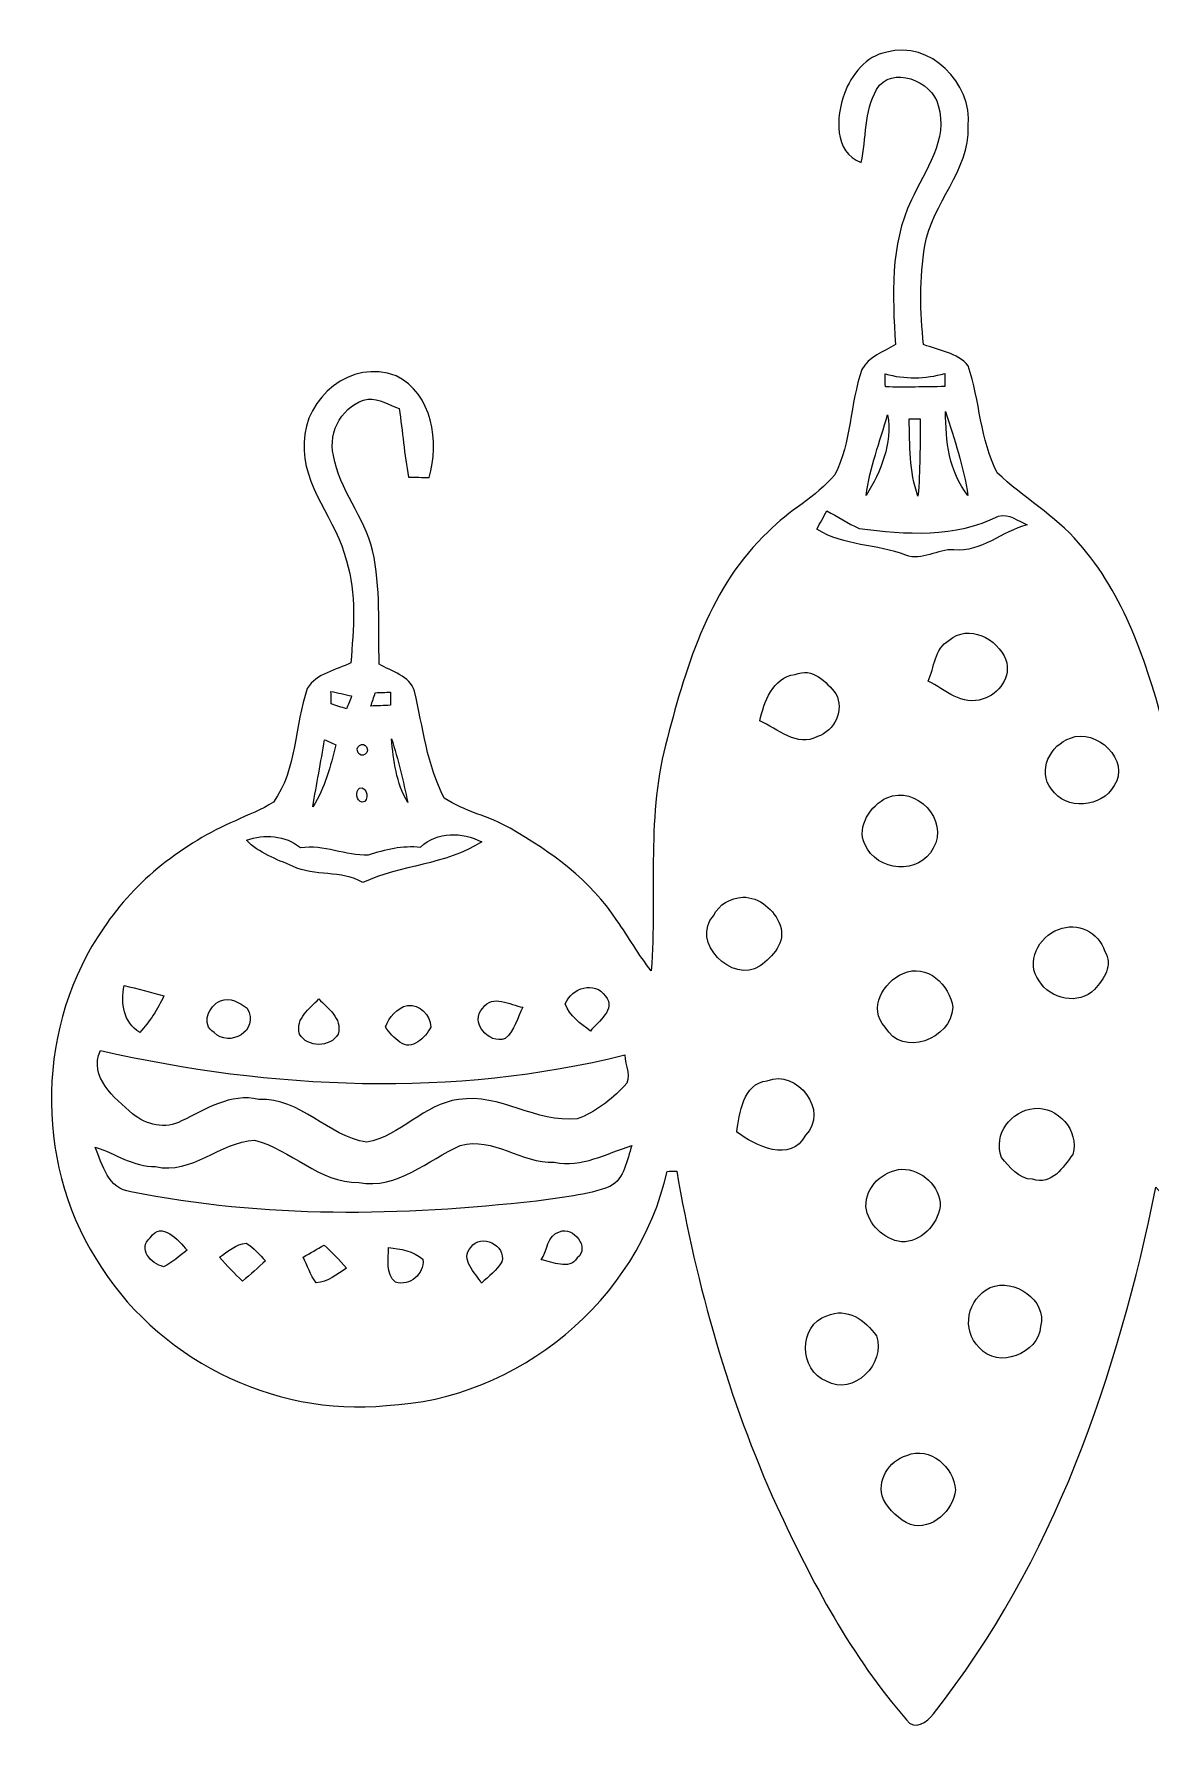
# Model space of a CAD drawing. Header units: centimetres. Extents: x -16.2 to 16.1, y -7.5 to 7.6.
# Drawn here: x -16.17 to -6.29, y -7.47 to 7.57 of the extents above; entities that cross this region are included whole.
import ezdxf

# ---------------------------------------------------------------- set-up
doc = ezdxf.new("R2010")
doc.units = ezdxf.units.CM
doc.header["$MEASUREMENT"] = 0
doc.layers.add('Layer 1', color=7, linetype='Continuous')

msp = doc.modelspace()

# ---------------------------------------------------------------- linework, layer by layer
at = {"layer": 'Layer 1', "color": 250, "lineweight": 9}
for points, knots in [([(-8.63066, 7.40494), (-8.2486, 7.51289), (-7.87183, 7.1273), (-7.91028, 6.75054), (-7.91028, 6.75054), (-7.89617, 6.35472), (-8.23166, 6.06968), (-8.2927, 5.69326), (-8.2927, 5.69326), (-8.3442, 5.40504), (-8.33714, 5.108), (-8.3054, 4.81732), (-8.3054, 4.81732), (-8.17134, 4.76687), (-8.00589, 4.74711), (-7.91064, 4.63034), (-7.91064, 4.63034), (-7.80551, 4.32131), (-7.80657, 3.97876), (-7.65417, 3.68455), (-7.65417, 3.68455), (-7.42698, 3.46371), (-7.14123, 3.30813), (-6.9345, 3.06436), (-6.9345, 3.06436), (-6.5274, 2.60399), (-6.3316, 2.00568), (-6.17462, 1.42359), (-6.17462, 1.42359), (-6.03845, 0.93747), (-6.02822, 0.43017), (-5.99929, -0.07042), (-5.99929, -0.07042), (-5.67438, 0.24461), (-5.3724, 0.58892), (-4.98188, 0.82669), (-4.98188, 0.82669), (-4.33912, 1.25849), (-3.54078, 1.37809), (-2.90966, 1.82682), (-2.90966, 1.82682), (-2.71175, 2.14044), (-2.72622, 2.53308), (-2.61474, 2.87669), (-2.61474, 2.87669), (-2.52266, 3.00051), (-2.35756, 3.02838), (-2.22351, 3.08729), (-2.22351, 3.08729), (-2.22668, 3.35435), (-2.20869, 3.62246), (-2.23303, 3.88845), (-2.23303, 3.88845), (-2.27537, 4.29027), (-2.5971, 4.59013), (-2.64508, 4.99053), (-2.64508, 4.99053), (-2.66801, 5.35566), (-2.36779, 5.74371), (-1.97692, 5.69467), (-1.97692, 5.69467), (-1.60438, 5.66257), (-1.44775, 5.24277), (-1.49079, 4.92068), (-1.49079, 4.92068), (-1.5176, 4.82684), (-1.60262, 4.76793), (-1.66823, 4.70231), (-1.66823, 4.70231), (-1.79453, 4.95243), (-1.7215, 5.25405), (-1.89119, 5.49147), (-1.89119, 5.49147), (-2.07852, 5.45867), (-2.34486, 5.40046), (-2.36709, 5.16269), (-2.36709, 5.16269), (-2.47504, 4.89352), (-2.24467, 4.66104), (-2.15048, 4.4275), (-2.15048, 4.4275), (-1.92435, 4.03309), (-2.01113, 3.55755), (-1.98115, 3.12575), (-1.98115, 3.12575), (-1.92047, 3.00051), (-1.73597, 2.99204), (-1.66859, 2.86787), (-1.66859, 2.86787), (-1.5624, 2.52285), (-1.58639, 2.10446), (-1.33909, 1.81694), (-1.33909, 1.81694), (-0.77959, 1.43382), (-0.09343, 1.30224), (0.49394, 0.96851), (0.49394, 0.96851), (0.96419, 0.73074), (1.33038, 0.34868), (1.7015, -0.01539), (1.7015, -0.01539), (1.7149, 0.84186), (1.88, 1.70687), (2.25959, 2.47946), (2.25959, 2.47946), (2.4635, 2.89679), (2.77819, 3.25663), (3.16906, 3.50816), (3.16906, 3.50816), (3.53842, 3.75263), (3.44599, 4.27298), (3.59945, 4.63422), (3.59945, 4.63422), (3.67283, 4.70972), (3.77055, 4.75382), (3.86192, 4.80321), (3.86192, 4.80321), (3.87778, 5.13482), (3.85875, 5.47031), (3.91978, 5.79769), (3.91978, 5.79769), (3.9734, 6.10319), (4.18436, 6.34802), (4.27326, 6.64082), (4.27326, 6.64082), (4.31664, 6.78194), (4.26867, 6.93998), (4.18542, 7.0571), (4.18542, 7.0571), (4.08522, 7.19892), (3.82629, 7.23843), (3.72786, 7.07686), (3.72786, 7.07686), (3.6185, 6.91282), (3.64849, 6.70432), (3.6305, 6.51629), (3.6305, 6.51629), (3.58499, 6.49301), (3.53983, 6.46973), (3.49468, 6.44609), (3.49468, 6.44609), (3.31758, 6.71597), (3.35286, 7.1273), (3.62979, 7.31639), (3.62979, 7.31639), (3.92507, 7.56581), (4.42531, 7.34462), (4.49586, 6.98125), (4.49586, 6.98125), (4.64085, 6.5558), (4.29972, 6.19774), (4.17448, 5.82026), (4.17448, 5.82026), (4.1071, 5.50735), (4.05277, 5.17362), (4.13885, 4.85824), (4.13885, 4.85824), (4.25033, 4.74923), (4.42848, 4.7397), (4.53184, 4.62011), (4.53184, 4.62011), (4.66096, 4.28639), (4.56853, 3.83871), (4.88355, 3.59635), (4.88355, 3.59635), (5.20706, 3.34623), (5.54361, 3.09329), (5.74646, 2.72781), (5.74646, 2.72781), (6.23364, 1.89138), (6.44566, 0.90536), (6.4118, -0.05878), (6.4118, -0.05878), (6.40827, -0.23235), (6.39628, -0.40768), (6.42203, -0.58018), (6.42203, -0.58018), (6.57584, -0.40626), (6.70037, -0.20906), (6.857, -0.03726), (6.857, -0.03726), (7.13429, 0.28941), (7.51599, 0.50708), (7.90652, 0.67112), (7.90652, 0.67112), (8.00671, 0.71733), (8.12594, 0.75332), (8.17886, 0.86021), (8.17886, 0.86021), (8.3182, 1.13502), (8.30374, 1.45534), (8.39053, 1.74603), (8.39053, 1.74603), (8.44239, 1.91149), (8.65546, 1.91713), (8.78388, 1.99827), (8.78388, 1.99827), (8.80822, 2.32212), (8.84279, 2.6562), (8.73871, 2.97017), (8.73871, 2.97017), (8.65017, 3.27709), (8.39899, 3.5258), (8.39794, 3.85847), (8.39794, 3.85847), (8.33408, 4.20983), (8.62124, 4.59683), (8.99343, 4.56261), (8.99343, 4.56261), (9.46791, 4.59612), (9.73391, 3.84965), (9.36666, 3.56672), (9.36666, 3.56672), (9.27635, 3.78685), (9.32221, 4.05532), (9.17227, 4.24829), (9.17227, 4.24829), (9.02976, 4.42961), (8.73166, 4.30438), (8.67451, 4.10682), (8.67451, 4.10682), (8.55245, 3.8306), (8.71861, 3.56002), (8.84808, 3.32542), (8.84808, 3.32542), (9.07632, 2.92219), (9.04317, 2.44101), (9.03751, 1.99509), (9.03751, 1.99509), (9.13947, 1.93759), (9.26048, 1.89879), (9.33738, 1.80601), (9.33738, 1.80601), (9.44498, 1.49062), (9.44145, 1.13149), (9.60726, 0.83481), (9.60726, 0.83481), (9.76671, 0.68064), (10.00518, 0.65066), (10.19146, 0.53742), (10.19146, 0.53742), (10.66206, 0.3254), (11.01096, -0.06513), (11.30835, -0.474), (11.30835, -0.474), (11.35351, 0.03612), (11.29565, 0.55506), (11.4029, 1.05953), (11.4029, 1.05953), (11.51896, 1.63808), (11.68512, 2.21876), (11.99556, 2.72534), (11.99556, 2.72534), (12.22311, 3.10352), (12.57835, 3.37057), (12.9209, 3.63551), (12.9209, 3.63551), (13.12093, 3.89304), (13.08388, 4.2504), (13.17984, 4.54779), (13.17984, 4.54779), (13.24828, 4.66245), (13.38516, 4.70584), (13.49311, 4.77392), (13.49311, 4.77392), (13.48781, 5.11824), (13.42714, 5.47419), (13.52944, 5.81039), (13.52944, 5.81039), (13.61905, 6.12471), (13.84765, 6.38471), (13.89139, 6.71455), (13.89139, 6.71455), (13.88257, 6.88812), (13.78344, 7.08215), (13.6007, 7.12131), (13.6007, 7.12131), (13.44866, 7.17952), (13.31707, 7.05181), (13.26909, 6.92305), (13.26909, 6.92305), (13.22464, 6.76853), (13.22711, 6.60484), (13.20559, 6.44609), (13.20559, 6.44609), (13.14597, 6.43939), (13.086, 6.43269), (13.02673, 6.42563), (13.02673, 6.42563), (12.98687, 6.70221), (12.94559, 7.04828), (13.19395, 7.24231), (13.19395, 7.24231), (13.48781, 7.52347), (14.02298, 7.30334), (14.09953, 6.91952), (14.09953, 6.91952), (14.20607, 6.58967), (14.01451, 6.28522), (13.87164, 6.003), (13.87164, 6.003), (13.66808, 5.628), (13.70477, 5.18632), (13.71994, 4.77569), (13.71994, 4.77569), (13.85964, 4.71783), (14.00181, 4.66104), (14.14151, 4.60106), (14.14151, 4.60106), (14.18561, 4.29168), (14.22441, 3.97206), (14.36411, 3.68878), (14.36411, 3.68878), (14.49993, 3.52827), (14.70349, 3.4436), (14.85624, 3.29967), (14.85624, 3.29967), (15.32931, 2.93066), (15.57449, 2.35704), (15.75582, 1.80212), (15.75582, 1.80212), (16.07756, 0.82387), (16.05216, -0.22423), (15.96008, -1.23776), (15.96008, -1.23776), (15.85001, -2.56103), (15.56179, -3.87407), (15.06473, -5.10703), (15.06473, -5.10703), (14.76769, -5.84574), (14.38951, -6.55765), (13.89986, -7.18701), (13.89986, -7.18701), (13.81696, -7.25615), (13.70618, -7.47452), (13.58906, -7.35281), (13.58906, -7.35281), (12.82036, -6.47933), (12.35469, -5.38784), (11.98569, -4.29634), (11.98569, -4.29634), (11.80189, -3.78164), (11.73345, -3.23484), (11.56447, -2.71696), (11.56447, -2.71696), (11.38773, -3.03481), (11.25261, -3.38159), (10.99332, -3.64618), (10.99332, -3.64618), (10.35409, -4.39548), (9.29505, -4.72497), (8.33725, -4.52636), (8.33725, -4.52636), (7.65816, -4.38031), (7.02704, -3.98449), (6.62981, -3.41123), (6.62981, -3.41123), (6.45025, -3.15793), (6.33807, -2.86795), (6.21318, -2.58643), (6.21318, -2.58643), (6.03609, -3.19991), (5.93555, -3.83456), (5.71718, -4.43675), (5.71718, -4.43675), (5.33371, -5.50708), (4.86239, -6.57705), (4.08452, -7.42337), (4.08452, -7.42337), (3.75503, -7.14714), (3.53842, -6.76826), (3.31582, -6.40737), (3.31582, -6.40737), (2.6339, -5.26507), (2.24584, -3.97885), (1.96573, -2.68627), (1.96573, -2.68627), (1.77276, -2.90816), (1.60237, -3.15088), (1.38012, -3.34526), (1.38012, -3.34526), (0.83966, -3.7954), (0.20819, -4.11219), (-0.39823, -4.46109), (-0.39823, -4.46109), (-0.98385, -4.798), (-1.52042, -5.2118), (-2.04641, -5.63408), (-2.04641, -5.63408), (-2.13037, -5.70675), (-2.22915, -5.61397), (-2.29794, -5.56423), (-2.29794, -5.56423), (-2.78866, -5.13807), (-3.32135, -4.75989), (-3.88721, -4.43922), (-3.88721, -4.43922), (-4.59241, -4.03846), (-5.35335, -3.6811), (-5.89769, -3.06198), (-5.89769, -3.06198), (-6.01904, -2.92333), (-6.1217, -2.76917), (-6.24976, -2.63688), (-6.24976, -2.63688), (-6.58702, -4.29634), (-7.15322, -5.95475), (-8.21826, -7.29531), (-8.21826, -7.29531), (-8.26941, -7.36939), (-8.39077, -7.45053), (-8.45567, -7.34787), (-8.45567, -7.34787), (-8.94497, -6.79154), (-9.29317, -6.12656), (-9.60361, -5.45875), (-9.60361, -5.45875), (-10.03118, -4.51577), (-10.31305, -3.51283), (-10.48874, -2.494), (-10.48874, -2.494), (-10.51026, -2.49471), (-10.5533, -2.49577), (-10.57482, -2.49647), (-10.57482, -2.49647), (-10.82458, -3.63418), (-11.89632, -4.51754), (-13.0559, -4.56763), (-13.0559, -4.56763), (-14.06555, -4.67241), (-15.11154, -4.13971), (-15.628, -3.26765), (-15.628, -3.26765), (-16.17481, -2.39135), (-16.15012, -1.18978), (-15.55745, -0.34206), (-15.55745, -0.34206), (-15.27452, 0.08092), (-14.85718, 0.40301), (-14.39328, 0.60586), (-14.39328, 0.60586), (-14.28216, 0.66301), (-14.15798, 0.69652), (-14.05708, 0.77096), (-14.05708, 0.77096), (-13.84436, 1.06341), (-13.87117, 1.44688), (-13.75758, 1.77602), (-13.75758, 1.77602), (-13.67432, 1.90866), (-13.50322, 1.9383), (-13.37093, 2.00286), (-13.37093, 2.00286), (-13.35012, 2.30342), (-13.31696, 2.61175), (-13.4115, 2.90456), (-13.4115, 2.90456), (-13.49511, 3.26756), (-13.80555, 3.56213), (-13.78615, 3.9516), (-13.78615, 3.9516), (-13.77804, 4.34847), (-13.36917, 4.69596), (-12.97194, 4.54074), (-12.97194, 4.54074), (-12.64915, 4.38587), (-12.586, 3.95689), (-12.67913, 3.64186), (-12.67913, 3.64186), (-12.73946, 3.64327), (-12.80014, 3.64468), (-12.86046, 3.64539), (-12.86046, 3.64539), (-12.89997, 3.84541), (-12.91408, 4.05002), (-12.94372, 4.25111), (-12.94372, 4.25111), (-13.03403, 4.28427), (-13.12258, 4.3393), (-13.22135, 4.33613), (-13.22135, 4.33613), (-13.43761, 4.29238), (-13.57731, 4.05002), (-13.5258, 3.8373), (-13.5258, 3.8373), (-13.47606, 3.53356), (-13.24922, 3.29402), (-13.17973, 2.99557), (-13.17973, 2.99557), (-13.10564, 2.66678), (-13.12998, 2.32671), (-13.12117, 1.99192), (-13.12117, 1.99192), (-13.01075, 1.92419), (-12.85129, 1.8882), (-12.80755, 1.75097), (-12.80755, 1.75097), (-12.73417, 1.43277), (-12.6996, 1.09939), (-12.54508, 0.80623), (-12.54508, 0.80623), (-12.36728, 0.68594), (-12.14715, 0.64642), (-11.96158, 0.53883), (-11.96158, 0.53883), (-11.60175, 0.33034), (-11.24862, 0.07775), (-11.01861, -0.2768), (-11.01861, -0.2768), (-10.91313, -0.42214), (-10.82776, -0.5816), (-10.71416, -0.72165), (-10.71416, -0.72165), (-10.66195, -0.0355), (-10.7639, 0.66759), (-10.57093, 1.33822), (-10.57093, 1.33822), (-10.40053, 1.99474), (-10.19098, 2.68442), (-9.67911, 3.16244), (-9.67911, 3.16244), (-9.50024, 3.34976), (-9.25789, 3.46688), (-9.09103, 3.66585), (-9.09103, 3.66585), (-8.94322, 3.95301), (-8.95557, 4.29556), (-8.8522, 4.59754), (-8.8522, 4.59754), (-8.79047, 4.71113), (-8.65888, 4.75452), (-8.55446, 4.81837), (-8.55446, 4.81837), (-8.57879, 5.24806), (-8.6049, 5.6982), (-8.41264, 6.09755), (-8.41264, 6.09755), (-8.29411, 6.35719), (-8.08209, 6.63095), (-8.17592, 6.93328), (-8.17592, 6.93328), (-8.2232, 7.15271), (-8.59608, 7.29382), (-8.72096, 7.07474), (-8.72096, 7.07474), (-8.83315, 6.8786), (-8.81057, 6.64224), (-8.85749, 6.42775), (-8.85749, 6.42775), (-9.10267, 6.52864), (-9.07973, 6.82815), (-9.00601, 7.03805), (-9.00601, 7.03805), (-8.94428, 7.20527), (-8.81551, 7.37213), (-8.63066, 7.40494), (-8.63066, 7.40494), (-8.63066, 7.40494), (-8.63066, 7.40494), (-8.63066, 7.40494)], [0, 0, 0, 0, 0.0070922, 0.0070922, 0.0070922, 0.0070922, 0.0141844, 0.0141844, 0.0141844, 0.0141844, 0.0212766, 0.0212766, 0.0212766, 0.0212766, 0.02836879, 0.02836879, 0.02836879, 0.02836879, 0.03546099, 0.03546099, 0.03546099, 0.03546099, 0.04255319, 0.04255319, 0.04255319, 0.04255319, 0.04964539, 0.04964539, 0.04964539, 0.04964539, 0.05673759, 0.05673759, 0.05673759, 0.05673759, 0.06382979, 0.06382979, 0.06382979, 0.06382979, 0.07092199, 0.07092199, 0.07092199, 0.07092199, 0.07801418, 0.07801418, 0.07801418, 0.07801418, 0.08510638, 0.08510638, 0.08510638, 0.08510638, 0.09219858, 0.09219858, 0.09219858, 0.09219858, 0.09929078, 0.09929078, 0.09929078, 0.09929078, 0.10638298, 0.10638298, 0.10638298, 0.10638298, 0.11347518, 0.11347518, 0.11347518, 0.11347518, 0.12056738, 0.12056738, 0.12056738, 0.12056738, 0.12765957, 0.12765957, 0.12765957, 0.12765957, 0.13475177, 0.13475177, 0.13475177, 0.13475177, 0.14184397, 0.14184397, 0.14184397, 0.14184397, 0.14893617, 0.14893617, 0.14893617, 0.14893617, 0.15602837, 0.15602837, 0.15602837, 0.15602837, 0.16312057, 0.16312057, 0.16312057, 0.16312057, 0.17021277, 0.17021277, 0.17021277, 0.17021277, 0.17730496, 0.17730496, 0.17730496, 0.17730496, 0.18439716, 0.18439716, 0.18439716, 0.18439716, 0.19148936, 0.19148936, 0.19148936, 0.19148936, 0.19858156, 0.19858156, 0.19858156, 0.19858156, 0.20567376, 0.20567376, 0.20567376, 0.20567376, 0.21276596, 0.21276596, 0.21276596, 0.21276596, 0.21985816, 0.21985816, 0.21985816, 0.21985816, 0.22695035, 0.22695035, 0.22695035, 0.22695035, 0.23404255, 0.23404255, 0.23404255, 0.23404255, 0.24113475, 0.24113475, 0.24113475, 0.24113475, 0.24822695, 0.24822695, 0.24822695, 0.24822695, 0.25531915, 0.25531915, 0.25531915, 0.25531915, 0.26241135, 0.26241135, 0.26241135, 0.26241135, 0.26950355, 0.26950355, 0.26950355, 0.26950355, 0.27659574, 0.27659574, 0.27659574, 0.27659574, 0.28368794, 0.28368794, 0.28368794, 0.28368794, 0.29078014, 0.29078014, 0.29078014, 0.29078014, 0.29787234, 0.29787234, 0.29787234, 0.29787234, 0.30496454, 0.30496454, 0.30496454, 0.30496454, 0.31205674, 0.31205674, 0.31205674, 0.31205674, 0.31914894, 0.31914894, 0.31914894, 0.31914894, 0.32624113, 0.32624113, 0.32624113, 0.32624113, 0.33333333, 0.33333333, 0.33333333, 0.33333333, 0.34042553, 0.34042553, 0.34042553, 0.34042553, 0.34751773, 0.34751773, 0.34751773, 0.34751773, 0.35460993, 0.35460993, 0.35460993, 0.35460993, 0.36170213, 0.36170213, 0.36170213, 0.36170213, 0.36879433, 0.36879433, 0.36879433, 0.36879433, 0.37588652, 0.37588652, 0.37588652, 0.37588652, 0.38297872, 0.38297872, 0.38297872, 0.38297872, 0.39007092, 0.39007092, 0.39007092, 0.39007092, 0.39716312, 0.39716312, 0.39716312, 0.39716312, 0.40425532, 0.40425532, 0.40425532, 0.40425532, 0.41134752, 0.41134752, 0.41134752, 0.41134752, 0.41843972, 0.41843972, 0.41843972, 0.41843972, 0.42553191, 0.42553191, 0.42553191, 0.42553191, 0.43262411, 0.43262411, 0.43262411, 0.43262411, 0.43971631, 0.43971631, 0.43971631, 0.43971631, 0.44680851, 0.44680851, 0.44680851, 0.44680851, 0.45390071, 0.45390071, 0.45390071, 0.45390071, 0.46099291, 0.46099291, 0.46099291, 0.46099291, 0.46808511, 0.46808511, 0.46808511, 0.46808511, 0.4751773, 0.4751773, 0.4751773, 0.4751773, 0.4822695, 0.4822695, 0.4822695, 0.4822695, 0.4893617, 0.4893617, 0.4893617, 0.4893617, 0.4964539, 0.4964539, 0.4964539, 0.4964539, 0.5035461, 0.5035461, 0.5035461, 0.5035461, 0.5106383, 0.5106383, 0.5106383, 0.5106383, 0.5177305, 0.5177305, 0.5177305, 0.5177305, 0.5248227, 0.5248227, 0.5248227, 0.5248227, 0.53191489, 0.53191489, 0.53191489, 0.53191489, 0.53900709, 0.53900709, 0.53900709, 0.53900709, 0.54609929, 0.54609929, 0.54609929, 0.54609929, 0.55319149, 0.55319149, 0.55319149, 0.55319149, 0.56028369, 0.56028369, 0.56028369, 0.56028369, 0.56737589, 0.56737589, 0.56737589, 0.56737589, 0.57446809, 0.57446809, 0.57446809, 0.57446809, 0.58156028, 0.58156028, 0.58156028, 0.58156028, 0.58865248, 0.58865248, 0.58865248, 0.58865248, 0.59574468, 0.59574468, 0.59574468, 0.59574468, 0.60283688, 0.60283688, 0.60283688, 0.60283688, 0.60992908, 0.60992908, 0.60992908, 0.60992908, 0.61702128, 0.61702128, 0.61702128, 0.61702128, 0.62411348, 0.62411348, 0.62411348, 0.62411348, 0.63120567, 0.63120567, 0.63120567, 0.63120567, 0.63829787, 0.63829787, 0.63829787, 0.63829787, 0.64539007, 0.64539007, 0.64539007, 0.64539007, 0.65248227, 0.65248227, 0.65248227, 0.65248227, 0.65957447, 0.65957447, 0.65957447, 0.65957447, 0.66666667, 0.66666667, 0.66666667, 0.66666667, 0.67375887, 0.67375887, 0.67375887, 0.67375887, 0.68085106, 0.68085106, 0.68085106, 0.68085106, 0.68794326, 0.68794326, 0.68794326, 0.68794326, 0.69503546, 0.69503546, 0.69503546, 0.69503546, 0.70212766, 0.70212766, 0.70212766, 0.70212766, 0.70921986, 0.70921986, 0.70921986, 0.70921986, 0.71631206, 0.71631206, 0.71631206, 0.71631206, 0.72340426, 0.72340426, 0.72340426, 0.72340426, 0.73049645, 0.73049645, 0.73049645, 0.73049645, 0.73758865, 0.73758865, 0.73758865, 0.73758865, 0.74468085, 0.74468085, 0.74468085, 0.74468085, 0.75177305, 0.75177305, 0.75177305, 0.75177305, 0.75886525, 0.75886525, 0.75886525, 0.75886525, 0.76595745, 0.76595745, 0.76595745, 0.76595745, 0.77304965, 0.77304965, 0.77304965, 0.77304965, 0.78014184, 0.78014184, 0.78014184, 0.78014184, 0.78723404, 0.78723404, 0.78723404, 0.78723404, 0.79432624, 0.79432624, 0.79432624, 0.79432624, 0.80141844, 0.80141844, 0.80141844, 0.80141844, 0.80851064, 0.80851064, 0.80851064, 0.80851064, 0.81560284, 0.81560284, 0.81560284, 0.81560284, 0.82269504, 0.82269504, 0.82269504, 0.82269504, 0.82978723, 0.82978723, 0.82978723, 0.82978723, 0.83687943, 0.83687943, 0.83687943, 0.83687943, 0.84397163, 0.84397163, 0.84397163, 0.84397163, 0.85106383, 0.85106383, 0.85106383, 0.85106383, 0.85815603, 0.85815603, 0.85815603, 0.85815603, 0.86524823, 0.86524823, 0.86524823, 0.86524823, 0.87234043, 0.87234043, 0.87234043, 0.87234043, 0.87943262, 0.87943262, 0.87943262, 0.87943262, 0.88652482, 0.88652482, 0.88652482, 0.88652482, 0.89361702, 0.89361702, 0.89361702, 0.89361702, 0.90070922, 0.90070922, 0.90070922, 0.90070922, 0.90780142, 0.90780142, 0.90780142, 0.90780142, 0.91489362, 0.91489362, 0.91489362, 0.91489362, 0.92198582, 0.92198582, 0.92198582, 0.92198582, 0.92907801, 0.92907801, 0.92907801, 0.92907801, 0.93617021, 0.93617021, 0.93617021, 0.93617021, 0.94326241, 0.94326241, 0.94326241, 0.94326241, 0.95035461, 0.95035461, 0.95035461, 0.95035461, 0.95744681, 0.95744681, 0.95744681, 0.95744681, 0.96453901, 0.96453901, 0.96453901, 0.96453901, 0.97163121, 0.97163121, 0.97163121, 0.97163121, 0.9787234, 0.9787234, 0.9787234, 0.9787234, 0.9858156, 0.9858156, 0.9858156, 0.9858156, 1, 1, 1, 1]), ([(-8.64617, 4.55979), (-8.64547, 4.53086), (-8.64371, 4.47265), (-8.643, 4.44337), (-8.643, 4.44337), (-8.46803, 4.44055), (-8.29305, 4.44337), (-8.11772, 4.44655), (-8.11772, 4.44655), (-8.11737, 4.47547), (-8.11666, 4.53262), (-8.11595, 4.56155), (-8.11595, 4.56155), (-8.29058, 4.51499), (-8.4719, 4.50899), (-8.64617, 4.55979), (-8.64617, 4.55979), (-8.64617, 4.55979), (-8.64617, 4.55979), (-8.64617, 4.55979)], [0, 0, 0, 0, 0.16666667, 0.16666667, 0.16666667, 0.16666667, 0.33333333, 0.33333333, 0.33333333, 0.33333333, 0.5, 0.5, 0.5, 0.5, 0.66666667, 0.66666667, 0.66666667, 0.66666667, 1, 1, 1, 1]), ([(-8.11066, 4.225), (-8.11031, 3.96783), (-8.08068, 3.69054), (-7.91275, 3.48311), (-7.91275, 3.48311), (-7.94944, 3.73746), (-8.03376, 3.98123), (-8.11066, 4.225), (-8.11066, 4.225), (-8.11066, 4.225), (-8.11066, 4.225), (-8.11066, 4.225)], [0, 0, 0, 0, 0.25, 0.25, 0.25, 0.25, 0.5, 0.5, 0.5, 0.5, 1, 1, 1, 1]), ([(-8.81269, 3.48382), (-8.68252, 3.69725), (-8.57879, 3.94102), (-8.62325, 4.19713), (-8.62325, 4.19713), (-8.69168, 3.96148), (-8.78129, 3.729), (-8.81269, 3.48382), (-8.81269, 3.48382), (-8.81269, 3.48382), (-8.81269, 3.48382), (-8.81269, 3.48382)], [0, 0, 0, 0, 0.25, 0.25, 0.25, 0.25, 0.5, 0.5, 0.5, 0.5, 1, 1, 1, 1]), ([(-8.4338, 4.16009), (-8.42393, 3.93114), (-8.43451, 3.69442), (-8.35478, 3.47606), (-8.35478, 3.47606), (-8.33468, 3.70395), (-8.33644, 3.93325), (-8.33503, 4.1615), (-8.33503, 4.1615), (-8.35971, 4.16115), (-8.40911, 4.16044), (-8.4338, 4.16009), (-8.4338, 4.16009), (-8.4338, 4.16009), (-8.4338, 4.16009), (-8.4338, 4.16009)], [0, 0, 0, 0, 0.2, 0.2, 0.2, 0.2, 0.4, 0.4, 0.4, 0.4, 0.6, 0.6, 0.6, 0.6, 1, 1, 1, 1]), ([(-9.16123, 3.34623), (-9.19087, 3.29261), (-9.22015, 3.23864), (-9.24943, 3.18466), (-9.24943, 3.18466), (-9.00848, 3.03261), (-8.7192, 3.05554), (-8.46203, 2.955), (-8.46203, 2.955), (-8.3188, 2.89821), (-8.18157, 3.0118), (-8.03623, 3.00298), (-8.03623, 3.00298), (-7.79387, 2.97652), (-7.61254, 3.16808), (-7.38782, 3.22382), (-7.38782, 3.22382), (-7.46896, 3.25451), (-7.55151, 3.32754), (-7.64253, 3.30002), (-7.64253, 3.30002), (-8.02458, 3.10917), (-8.46308, 3.13598), (-8.87443, 3.19136), (-8.87443, 3.19136), (-8.97497, 3.2337), (-9.06316, 3.29931), (-9.16123, 3.34623), (-9.16123, 3.34623), (-9.16123, 3.34623), (-9.16123, 3.34623), (-9.16123, 3.34623)], [0, 0, 0, 0, 0.11111111, 0.11111111, 0.11111111, 0.11111111, 0.22222222, 0.22222222, 0.22222222, 0.22222222, 0.33333333, 0.33333333, 0.33333333, 0.33333333, 0.44444444, 0.44444444, 0.44444444, 0.44444444, 0.55555556, 0.55555556, 0.55555556, 0.55555556, 0.66666667, 0.66666667, 0.66666667, 0.66666667, 0.77777778, 0.77777778, 0.77777778, 0.77777778, 1, 1, 1, 1]), ([(-8.08068, 2.20006), (-8.2105, 2.13021), (-8.20838, 1.95664), (-8.26483, 1.84128), (-8.26483, 1.84128), (-8.11348, 1.76367), (-7.96708, 1.61692), (-7.77799, 1.68324), (-7.77799, 1.68324), (-7.63723, 1.72169), (-7.52576, 1.88467), (-7.57726, 2.02861), (-7.57726, 2.02861), (-7.64817, 2.21734), (-7.90852, 2.3521), (-8.08068, 2.20006), (-8.08068, 2.20006), (-8.08068, 2.20006), (-8.08068, 2.20006), (-8.08068, 2.20006)], [0, 0, 0, 0, 0.16666667, 0.16666667, 0.16666667, 0.16666667, 0.33333333, 0.33333333, 0.33333333, 0.33333333, 0.5, 0.5, 0.5, 0.5, 0.66666667, 0.66666667, 0.66666667, 0.66666667, 1, 1, 1, 1]), ([(-9.44239, 1.89914), (-9.64101, 1.87303), (-9.71791, 1.65537), (-9.75355, 1.4878), (-9.75355, 1.4878), (-9.59938, 1.42148), (-9.42088, 1.24967), (-9.24343, 1.35022), (-9.24343, 1.35022), (-9.09315, 1.39749), (-9.0039, 1.58728), (-9.08045, 1.72804), (-9.08045, 1.72804), (-9.16653, 1.83352), (-9.28647, 1.96581), (-9.44239, 1.89914), (-9.44239, 1.89914), (-9.44239, 1.89914), (-9.44239, 1.89914), (-9.44239, 1.89914)], [0, 0, 0, 0, 0.16666667, 0.16666667, 0.16666667, 0.16666667, 0.33333333, 0.33333333, 0.33333333, 0.33333333, 0.5, 0.5, 0.5, 0.5, 0.66666667, 0.66666667, 0.66666667, 0.66666667, 1, 1, 1, 1]), ([(-13.54767, 1.74921), (-13.54732, 1.72134), (-13.54662, 1.66595), (-13.54591, 1.63844), (-13.54591, 1.63844), (-13.50075, 1.62397), (-13.4556, 1.60951), (-13.41009, 1.59504), (-13.41009, 1.59504), (-13.39492, 1.63314), (-13.37975, 1.67124), (-13.36458, 1.70934), (-13.36458, 1.70934), (-13.42561, 1.72346), (-13.48664, 1.73651), (-13.54767, 1.74921), (-13.54767, 1.74921), (-13.54767, 1.74921), (-13.54767, 1.74921), (-13.54767, 1.74921)], [0, 0, 0, 0, 0.16666667, 0.16666667, 0.16666667, 0.16666667, 0.33333333, 0.33333333, 0.33333333, 0.33333333, 0.5, 0.5, 0.5, 0.5, 0.66666667, 0.66666667, 0.66666667, 0.66666667, 1, 1, 1, 1]), ([(-13.15574, 1.73827), (-13.16879, 1.69876), (-13.18184, 1.65925), (-13.1949, 1.61974), (-13.1949, 1.61974), (-13.13739, 1.62186), (-13.07989, 1.62468), (-13.02239, 1.62679), (-13.02239, 1.62679), (-13.02168, 1.65572), (-13.02027, 1.71358), (-13.01957, 1.74251), (-13.01957, 1.74251), (-13.06507, 1.74109), (-13.11058, 1.73968), (-13.15574, 1.73827), (-13.15574, 1.73827), (-13.15574, 1.73827), (-13.15574, 1.73827), (-13.15574, 1.73827)], [0, 0, 0, 0, 0.16666667, 0.16666667, 0.16666667, 0.16666667, 0.33333333, 0.33333333, 0.33333333, 0.33333333, 0.5, 0.5, 0.5, 0.5, 0.66666667, 0.66666667, 0.66666667, 0.66666667, 1, 1, 1, 1]), ([(-7.00576, 1.3354), (-7.18321, 1.27966), (-7.3028, 1.0433), (-7.17368, 0.8849), (-7.17368, 0.8849), (-7.04845, 0.69264), (-6.72636, 0.7198), (-6.61982, 0.9163), (-6.61982, 0.9163), (-6.46707, 1.13255), (-6.78069, 1.43418), (-7.00576, 1.3354), (-7.00576, 1.3354), (-7.00576, 1.3354), (-7.00576, 1.3354), (-7.00576, 1.3354)], [0, 0, 0, 0, 0.2, 0.2, 0.2, 0.2, 0.4, 0.4, 0.4, 0.4, 0.6, 0.6, 0.6, 0.6, 1, 1, 1, 1]), ([(-13.60623, 1.32235), (-13.6341, 1.12409), (-13.6775, 0.92794), (-13.70748, 0.72968), (-13.70748, 0.72968), (-13.6013, 0.89584), (-13.55014, 1.0881), (-13.50463, 1.27754), (-13.50463, 1.27754), (-13.5385, 1.29271), (-13.57237, 1.30753), (-13.60623, 1.32235), (-13.60623, 1.32235), (-13.60623, 1.32235), (-13.60623, 1.32235), (-13.60623, 1.32235)], [0, 0, 0, 0, 0.2, 0.2, 0.2, 0.2, 0.4, 0.4, 0.4, 0.4, 0.6, 0.6, 0.6, 0.6, 1, 1, 1, 1]), ([(-13.29579, 1.27084), (-13.34447, 1.24015), (-13.29332, 1.15689), (-13.24534, 1.19499), (-13.24534, 1.19499), (-13.19595, 1.22604), (-13.24781, 1.30894), (-13.29579, 1.27084), (-13.29579, 1.27084), (-13.29579, 1.27084), (-13.29579, 1.27084), (-13.29579, 1.27084)], [0, 0, 0, 0, 0.25, 0.25, 0.25, 0.25, 0.5, 0.5, 0.5, 0.5, 1, 1, 1, 1]), ([(-13.01216, 1.33117), (-12.99699, 1.13714), (-12.96841, 0.93747), (-12.86893, 0.76637), (-12.86893, 0.76637), (-12.90809, 0.95722), (-12.95218, 1.14631), (-13.01216, 1.33117), (-13.01216, 1.33117), (-13.01216, 1.33117), (-13.01216, 1.33117), (-13.01216, 1.33117)], [0, 0, 0, 0, 0.25, 0.25, 0.25, 0.25, 0.5, 0.5, 0.5, 0.5, 1, 1, 1, 1]), ([(-13.29579, 0.89478), (-13.33565, 0.86338), (-13.32437, 0.78013), (-13.2711, 0.76884), (-13.2711, 0.76884), (-13.19948, 0.77484), (-13.22912, 0.91559), (-13.29579, 0.89478), (-13.29579, 0.89478), (-13.29579, 0.89478), (-13.29579, 0.89478), (-13.29579, 0.89478)], [0, 0, 0, 0, 0.25, 0.25, 0.25, 0.25, 0.5, 0.5, 0.5, 0.5, 1, 1, 1, 1]), ([(-8.62925, 0.80941), (-8.77177, 0.74203), (-8.90124, 0.554), (-8.82504, 0.39807), (-8.82504, 0.39807), (-8.7192, 0.15007), (-8.34138, 0.12608), (-8.21897, 0.36279), (-8.21897, 0.36279), (-8.07927, 0.61326), (-8.3689, 0.91947), (-8.62925, 0.80941), (-8.62925, 0.80941), (-8.62925, 0.80941), (-8.62925, 0.80941), (-8.62925, 0.80941)], [0, 0, 0, 0, 0.2, 0.2, 0.2, 0.2, 0.4, 0.4, 0.4, 0.4, 0.6, 0.6, 0.6, 0.6, 1, 1, 1, 1]), ([(-14.29627, 0.43264), (-14.18444, 0.31728), (-14.03133, 0.26578), (-13.8874, 0.20263), (-13.8874, 0.20263), (-13.69055, 0.10985), (-13.45736, 0.17053), (-13.2658, 0.0587), (-13.2658, 0.0587), (-12.92855, 0.21886), (-12.53379, 0.20933), (-12.21417, 0.41888), (-12.21417, 0.41888), (-12.38809, 0.50814), (-12.60682, 0.51131), (-12.75533, 0.37232), (-12.75533, 0.37232), (-12.91444, 0.38995), (-13.06754, 0.35221), (-13.21642, 0.30247), (-13.21642, 0.30247), (-13.41891, 0.29894), (-13.61082, 0.39877), (-13.8172, 0.36808), (-13.8172, 0.36808), (-13.95337, 0.47639), (-14.1354, 0.4912), (-14.29627, 0.43264), (-14.29627, 0.43264), (-14.29627, 0.43264), (-14.29627, 0.43264), (-14.29627, 0.43264)], [0, 0, 0, 0, 0.11111111, 0.11111111, 0.11111111, 0.11111111, 0.22222222, 0.22222222, 0.22222222, 0.22222222, 0.33333333, 0.33333333, 0.33333333, 0.33333333, 0.44444444, 0.44444444, 0.44444444, 0.44444444, 0.55555556, 0.55555556, 0.55555556, 0.55555556, 0.66666667, 0.66666667, 0.66666667, 0.66666667, 0.77777778, 0.77777778, 0.77777778, 0.77777778, 1, 1, 1, 1]), ([(-9.90418, -0.07148), (-10.01143, -0.07748), (-10.11656, -0.13321), (-10.16242, -0.23481), (-10.16242, -0.23481), (-10.37162, -0.45918), (-9.99802, -0.84547), (-9.75214, -0.67931), (-9.75214, -0.67931), (-9.64242, -0.59641), (-9.51929, -0.47329), (-9.57433, -0.31807), (-9.57433, -0.31807), (-9.62337, -0.18472), (-9.75778, -0.06795), (-9.90418, -0.07148), (-9.90418, -0.07148), (-9.90418, -0.07148), (-9.90418, -0.07148), (-9.90418, -0.07148)], [0, 0, 0, 0, 0.16666667, 0.16666667, 0.16666667, 0.16666667, 0.33333333, 0.33333333, 0.33333333, 0.33333333, 0.5, 0.5, 0.5, 0.5, 0.66666667, 0.66666667, 0.66666667, 0.66666667, 1, 1, 1, 1]), ([(-7.1116, -0.35688), (-7.28481, -0.41685), (-7.40969, -0.6518), (-7.28163, -0.8102), (-7.28163, -0.8102), (-7.18991, -0.97671), (-6.9285, -1.02927), (-6.7941, -0.88675), (-6.7941, -0.88675), (-6.71155, -0.80138), (-6.6237, -0.66838), (-6.70273, -0.5509), (-6.70273, -0.5509), (-6.75317, -0.38016), (-6.94403, -0.28667), (-7.1116, -0.35688), (-7.1116, -0.35688), (-7.1116, -0.35688), (-7.1116, -0.35688), (-7.1116, -0.35688)], [0, 0, 0, 0, 0.16666667, 0.16666667, 0.16666667, 0.16666667, 0.33333333, 0.33333333, 0.33333333, 0.33333333, 0.5, 0.5, 0.5, 0.5, 0.66666667, 0.66666667, 0.66666667, 0.66666667, 1, 1, 1, 1]), ([(-8.48672, -0.74564), (-8.65923, -0.82113), (-8.80281, -1.05573), (-8.64406, -1.22083), (-8.64406, -1.22083), (-8.49554, -1.49211), (-8.05845, -1.32843), (-8.04681, -1.0462), (-8.04681, -1.0462), (-8.07009, -0.849), (-8.27506, -0.65145), (-8.48672, -0.74564), (-8.48672, -0.74564), (-8.48672, -0.74564), (-8.48672, -0.74564), (-8.48672, -0.74564)], [0, 0, 0, 0, 0.2, 0.2, 0.2, 0.2, 0.4, 0.4, 0.4, 0.4, 0.6, 0.6, 0.6, 0.6, 1, 1, 1, 1]), ([(-15.37788, -0.85323), (-15.4054, -1.0134), (-15.38706, -1.1732), (-15.23889, -1.26775), (-15.23889, -1.26775), (-15.15246, -1.17109), (-15.07908, -1.06243), (-15.02617, -0.9439), (-15.02617, -0.9439), (-15.14223, -0.91074), (-15.26006, -0.87899), (-15.37788, -0.85323), (-15.37788, -0.85323), (-15.37788, -0.85323), (-15.37788, -0.85323), (-15.37788, -0.85323)], [0, 0, 0, 0, 0.2, 0.2, 0.2, 0.2, 0.4, 0.4, 0.4, 0.4, 0.6, 0.6, 0.6, 0.6, 1, 1, 1, 1]), ([(-11.4744, -1.01375), (-11.44194, -1.12558), (-11.33646, -1.18731), (-11.2518, -1.25611), (-11.2518, -1.25611), (-11.18865, -1.17038), (-11.0172, -1.06208), (-11.12021, -0.94672), (-11.12021, -0.94672), (-11.21193, -0.80596), (-11.41937, -0.8737), (-11.4744, -1.01375), (-11.4744, -1.01375), (-11.4744, -1.01375), (-11.4744, -1.01375), (-11.4744, -1.01375)], [0, 0, 0, 0, 0.2, 0.2, 0.2, 0.2, 0.4, 0.4, 0.4, 0.4, 0.6, 0.6, 0.6, 0.6, 1, 1, 1, 1]), ([(-14.52452, -0.98694), (-14.63, -1.03209), (-14.7002, -1.19684), (-14.58202, -1.26845), (-14.58202, -1.26845), (-14.45008, -1.40463), (-14.17209, -1.25646), (-14.28957, -1.05255), (-14.28957, -1.05255), (-14.35448, -1.00352), (-14.44197, -0.95378), (-14.52452, -0.98694), (-14.52452, -0.98694), (-14.52452, -0.98694), (-14.52452, -0.98694), (-14.52452, -0.98694)], [0, 0, 0, 0, 0.2, 0.2, 0.2, 0.2, 0.4, 0.4, 0.4, 0.4, 0.6, 0.6, 0.6, 0.6, 1, 1, 1, 1]), ([(-13.82566, -1.28292), (-13.75652, -1.40321), (-13.55473, -1.40357), (-13.48347, -1.28256), (-13.48347, -1.28256), (-13.44784, -1.13651), (-13.57343, -1.05855), (-13.65492, -0.97036), (-13.65492, -0.97036), (-13.73606, -1.0589), (-13.86306, -1.13651), (-13.82566, -1.28292), (-13.82566, -1.28292), (-13.82566, -1.28292), (-13.82566, -1.28292), (-13.82566, -1.28292)], [0, 0, 0, 0, 0.2, 0.2, 0.2, 0.2, 0.4, 0.4, 0.4, 0.4, 0.6, 0.6, 0.6, 0.6, 1, 1, 1, 1]), ([(-12.87175, -1.02786), (-12.96453, -1.05114), (-13.03368, -1.13158), (-13.06507, -1.21942), (-13.06507, -1.21942), (-13.03156, -1.27128), (-12.98887, -1.3182), (-12.93702, -1.35277), (-12.93702, -1.35277), (-12.83506, -1.43814), (-12.71088, -1.30902), (-12.66361, -1.22012), (-12.66361, -1.22012), (-12.67067, -1.11288), (-12.75922, -1.01481), (-12.87175, -1.02786), (-12.87175, -1.02786), (-12.87175, -1.02786), (-12.87175, -1.02786), (-12.87175, -1.02786)], [0, 0, 0, 0, 0.16666667, 0.16666667, 0.16666667, 0.16666667, 0.33333333, 0.33333333, 0.33333333, 0.33333333, 0.5, 0.5, 0.5, 0.5, 0.66666667, 0.66666667, 0.66666667, 0.66666667, 1, 1, 1, 1]), ([(-12.20288, -1.0515), (-12.326, -1.17073), (-12.15173, -1.37711), (-12.00674, -1.32208), (-12.00674, -1.32208), (-11.92137, -1.25434), (-11.89879, -1.13369), (-11.85117, -1.04444), (-11.85117, -1.04444), (-11.96335, -1.02468), (-12.11892, -0.92626), (-12.20288, -1.0515), (-12.20288, -1.0515), (-12.20288, -1.0515), (-12.20288, -1.0515), (-12.20288, -1.0515)], [0, 0, 0, 0, 0.2, 0.2, 0.2, 0.2, 0.4, 0.4, 0.4, 0.4, 0.6, 0.6, 0.6, 0.6, 1, 1, 1, 1]), ([(-15.58779, -1.4272), (-15.6915, -1.66462), (-15.46467, -1.8463), (-15.30204, -1.98671), (-15.30204, -1.98671), (-15.18562, -2.08796), (-15.00994, -2.12641), (-14.86988, -2.05091), (-14.86988, -2.05091), (-14.65469, -1.94861), (-14.43844, -1.80185), (-14.18479, -1.85971), (-14.18479, -1.85971), (-13.81896, -1.84419), (-13.57519, -2.18532), (-13.23158, -2.23965), (-13.23158, -2.23965), (-12.93419, -2.18603), (-12.72535, -1.89851), (-12.41914, -1.86147), (-12.41914, -1.86147), (-12.04766, -1.80115), (-11.73687, -2.07314), (-11.36857, -2.03081), (-11.36857, -2.03081), (-11.20629, -1.97577), (-11.07294, -1.86324), (-10.9537, -1.74435), (-10.9537, -1.74435), (-10.87644, -1.6738), (-10.95017, -1.55703), (-10.9477, -1.46671), (-10.9477, -1.46671), (-12.46429, -1.84419), (-14.0719, -1.77328), (-15.58779, -1.4272), (-15.58779, -1.4272), (-15.58779, -1.4272), (-15.58779, -1.4272), (-15.58779, -1.4272)], [0, 0, 0, 0, 0.09090909, 0.09090909, 0.09090909, 0.09090909, 0.18181818, 0.18181818, 0.18181818, 0.18181818, 0.27272727, 0.27272727, 0.27272727, 0.27272727, 0.36363636, 0.36363636, 0.36363636, 0.36363636, 0.45454545, 0.45454545, 0.45454545, 0.45454545, 0.54545455, 0.54545455, 0.54545455, 0.54545455, 0.63636364, 0.63636364, 0.63636364, 0.63636364, 0.72727273, 0.72727273, 0.72727273, 0.72727273, 0.81818182, 0.81818182, 0.81818182, 0.81818182, 1, 1, 1, 1]), ([(-9.68934, -1.69531), (-9.90313, -1.72036), (-9.93241, -1.98565), (-9.95815, -2.14934), (-9.95815, -2.14934), (-9.79659, -2.26858), (-9.47697, -2.42874), (-9.34997, -2.17615), (-9.34997, -2.17615), (-9.13619, -1.96836), (-9.423, -1.58595), (-9.68934, -1.69531), (-9.68934, -1.69531), (-9.68934, -1.69531), (-9.68934, -1.69531), (-9.68934, -1.69531)], [0, 0, 0, 0, 0.2, 0.2, 0.2, 0.2, 0.4, 0.4, 0.4, 0.4, 0.6, 0.6, 0.6, 0.6, 1, 1, 1, 1]), ([(-7.3282, -1.93944), (-7.5314, -1.96201), (-7.69192, -2.16592), (-7.61536, -2.37406), (-7.61536, -2.37406), (-7.54516, -2.45626), (-7.4619, -2.56809), (-7.34231, -2.56597), (-7.34231, -2.56597), (-7.16769, -2.62347), (-7.06997, -2.46049), (-6.98565, -2.3476), (-6.98565, -2.3476), (-6.92427, -2.131), (-7.11795, -1.9225), (-7.3282, -1.93944), (-7.3282, -1.93944), (-7.3282, -1.93944), (-7.3282, -1.93944), (-7.3282, -1.93944)], [0, 0, 0, 0, 0.16666667, 0.16666667, 0.16666667, 0.16666667, 0.33333333, 0.33333333, 0.33333333, 0.33333333, 0.5, 0.5, 0.5, 0.5, 0.66666667, 0.66666667, 0.66666667, 0.66666667, 1, 1, 1, 1]), ([(-15.10025, -2.45484), (-15.29569, -2.45731), (-15.45514, -2.34055), (-15.63294, -2.28128), (-15.63294, -2.28128), (-15.56944, -2.44038), (-15.51829, -2.65381), (-15.31862, -2.67639), (-15.31862, -2.67639), (-14.1414, -2.91698), (-12.91902, -2.89476), (-11.73052, -2.75894), (-11.73052, -2.75894), (-11.51144, -2.72825), (-11.28778, -2.7092), (-11.07929, -2.63123), (-11.07929, -2.63123), (-10.94876, -2.56068), (-10.93006, -2.39452), (-10.88597, -2.26787), (-10.88597, -2.26787), (-11.11033, -2.33666), (-11.32694, -2.46825), (-11.57247, -2.41498), (-11.57247, -2.41498), (-11.86351, -2.4305), (-12.11116, -2.18426), (-12.40362, -2.26893), (-12.40362, -2.26893), (-12.6936, -2.39311), (-12.95818, -2.66157), (-13.30143, -2.59455), (-13.30143, -2.59455), (-13.65386, -2.59948), (-13.9001, -2.30139), (-14.2243, -2.22025), (-14.2243, -2.22025), (-14.53016, -2.23859), (-14.77746, -2.52716), (-15.10025, -2.45484), (-15.10025, -2.45484), (-15.10025, -2.45484), (-15.10025, -2.45484), (-15.10025, -2.45484)], [0, 0, 0, 0, 0.08333333, 0.08333333, 0.08333333, 0.08333333, 0.16666667, 0.16666667, 0.16666667, 0.16666667, 0.25, 0.25, 0.25, 0.25, 0.33333333, 0.33333333, 0.33333333, 0.33333333, 0.41666667, 0.41666667, 0.41666667, 0.41666667, 0.5, 0.5, 0.5, 0.5, 0.58333333, 0.58333333, 0.58333333, 0.58333333, 0.66666667, 0.66666667, 0.66666667, 0.66666667, 0.75, 0.75, 0.75, 0.75, 0.83333333, 0.83333333, 0.83333333, 0.83333333, 1, 1, 1, 1]), ([(-8.49695, -2.47742), (-8.66381, -2.49048), (-8.82044, -2.633), (-8.81481, -2.80692), (-8.81481, -2.80692), (-8.80034, -2.96637), (-8.6564, -3.09761), (-8.50118, -3.12089), (-8.50118, -3.12089), (-8.33009, -3.12512), (-8.18228, -2.97025), (-8.15829, -2.80692), (-8.15829, -2.80692), (-8.15264, -2.62665), (-8.32268, -2.47778), (-8.49695, -2.47742), (-8.49695, -2.47742), (-8.49695, -2.47742), (-8.49695, -2.47742), (-8.49695, -2.47742)], [0, 0, 0, 0, 0.16666667, 0.16666667, 0.16666667, 0.16666667, 0.33333333, 0.33333333, 0.33333333, 0.33333333, 0.5, 0.5, 0.5, 0.5, 0.66666667, 0.66666667, 0.66666667, 0.66666667, 1, 1, 1, 1]), ([(-15.14646, -3.0835), (-15.26006, -3.18298), (-15.14152, -3.31245), (-15.02969, -3.34032), (-15.02969, -3.34032), (-14.95138, -3.30539), (-14.88788, -3.24577), (-14.8212, -3.19356), (-14.8212, -3.19356), (-14.89634, -3.10678), (-15.04557, -2.93074), (-15.14646, -3.0835), (-15.14646, -3.0835), (-15.14646, -3.0835), (-15.14646, -3.0835), (-15.14646, -3.0835)], [0, 0, 0, 0, 0.2, 0.2, 0.2, 0.2, 0.4, 0.4, 0.4, 0.4, 0.6, 0.6, 0.6, 0.6, 1, 1, 1, 1]), ([(-11.52732, -3.03058), (-11.63421, -3.06233), (-11.63562, -3.20556), (-11.68783, -3.28035), (-11.68783, -3.28035), (-11.58447, -3.29481), (-11.44441, -3.37524), (-11.36857, -3.26306), (-11.36857, -3.26306), (-11.25285, -3.17134), (-11.40314, -2.98119), (-11.52732, -3.03058), (-11.52732, -3.03058), (-11.52732, -3.03058), (-11.52732, -3.03058), (-11.52732, -3.03058)], [0, 0, 0, 0, 0.2, 0.2, 0.2, 0.2, 0.4, 0.4, 0.4, 0.4, 0.6, 0.6, 0.6, 0.6, 1, 1, 1, 1]), ([(-14.53475, -3.25636), (-14.46913, -3.32938), (-14.40069, -3.40029), (-14.32908, -3.46802), (-14.32908, -3.46802), (-14.26028, -3.40911), (-14.1922, -3.34878), (-14.12588, -3.2874), (-14.12588, -3.2874), (-14.1802, -3.23237), (-14.23171, -3.17345), (-14.29733, -3.13147), (-14.29733, -3.13147), (-14.39011, -3.13888), (-14.46031, -3.20803), (-14.53475, -3.25636), (-14.53475, -3.25636), (-14.53475, -3.25636), (-14.53475, -3.25636), (-14.53475, -3.25636)], [0, 0, 0, 0, 0.16666667, 0.16666667, 0.16666667, 0.16666667, 0.33333333, 0.33333333, 0.33333333, 0.33333333, 0.5, 0.5, 0.5, 0.5, 0.66666667, 0.66666667, 0.66666667, 0.66666667, 1, 1, 1, 1]), ([(-13.79462, -3.25495), (-13.75863, -3.32762), (-13.72794, -3.41511), (-13.67926, -3.4839), (-13.67926, -3.4839), (-13.57625, -3.47367), (-13.49229, -3.40876), (-13.40938, -3.35266), (-13.40938, -3.35266), (-13.47253, -3.28211), (-13.53815, -3.21402), (-13.60659, -3.14911), (-13.60659, -3.14911), (-13.66938, -3.18404), (-13.73218, -3.21931), (-13.79462, -3.25495), (-13.79462, -3.25495), (-13.79462, -3.25495), (-13.79462, -3.25495), (-13.79462, -3.25495)], [0, 0, 0, 0, 0.16666667, 0.16666667, 0.16666667, 0.16666667, 0.33333333, 0.33333333, 0.33333333, 0.33333333, 0.5, 0.5, 0.5, 0.5, 0.66666667, 0.66666667, 0.66666667, 0.66666667, 1, 1, 1, 1]), ([(-12.30942, -3.16922), (-12.40961, -3.27329), (-12.2685, -3.39606), (-12.21488, -3.48531), (-12.21488, -3.48531), (-12.15244, -3.42534), (-12.08118, -3.37171), (-12.03602, -3.29657), (-12.03602, -3.29657), (-11.9951, -3.15264), (-12.22088, -3.0401), (-12.30942, -3.16922), (-12.30942, -3.16922), (-12.30942, -3.16922), (-12.30942, -3.16922), (-12.30942, -3.16922)], [0, 0, 0, 0, 0.2, 0.2, 0.2, 0.2, 0.4, 0.4, 0.4, 0.4, 0.6, 0.6, 0.6, 0.6, 1, 1, 1, 1]), ([(-13.03897, -3.16993), (-13.0372, -3.27329), (-13.0686, -3.40135), (-12.97758, -3.47825), (-12.97758, -3.47825), (-12.846, -3.51177), (-12.72394, -3.41017), (-12.73382, -3.2747), (-12.73382, -3.2747), (-12.81742, -3.19921), (-12.93172, -3.18263), (-13.03897, -3.16993), (-13.03897, -3.16993), (-13.03897, -3.16993), (-13.03897, -3.16993), (-13.03897, -3.16993)], [0, 0, 0, 0, 0.2, 0.2, 0.2, 0.2, 0.4, 0.4, 0.4, 0.4, 0.6, 0.6, 0.6, 0.6, 1, 1, 1, 1]), ([(-7.7152, -3.52376), (-7.91805, -3.6236), (-7.97625, -3.89912), (-7.8108, -4.05681), (-7.8108, -4.05681), (-7.64888, -4.2519), (-7.28693, -4.10937), (-7.26964, -3.86913), (-7.26964, -3.86913), (-7.21108, -3.63171), (-7.50388, -3.44015), (-7.7152, -3.52376), (-7.7152, -3.52376), (-7.7152, -3.52376), (-7.7152, -3.52376), (-7.7152, -3.52376)], [0, 0, 0, 0, 0.2, 0.2, 0.2, 0.2, 0.4, 0.4, 0.4, 0.4, 0.6, 0.6, 0.6, 0.6, 1, 1, 1, 1]), ([(-9.16088, -3.77423), (-9.41629, -3.85502), (-9.40853, -4.26142), (-9.16405, -4.35244), (-9.16405, -4.35244), (-8.9284, -4.48931), (-8.63383, -4.19686), (-8.72273, -3.95168), (-8.72273, -3.95168), (-8.8208, -3.81304), (-8.98096, -3.69627), (-9.16088, -3.77423), (-9.16088, -3.77423), (-9.16088, -3.77423), (-9.16088, -3.77423), (-9.16088, -3.77423)], [0, 0, 0, 0, 0.2, 0.2, 0.2, 0.2, 0.4, 0.4, 0.4, 0.4, 0.6, 0.6, 0.6, 0.6, 1, 1, 1, 1]), ([(-8.45426, -5.01072), (-8.61125, -5.05517), (-8.72555, -5.2372), (-8.66029, -5.39842), (-8.66029, -5.39842), (-8.60984, -5.49614), (-8.52094, -5.57587), (-8.42111, -5.62208), (-8.42111, -5.62208), (-8.22673, -5.67571), (-8.04399, -5.49685), (-8.02176, -5.31517), (-8.02176, -5.31517), (-8.03975, -5.11655), (-8.2433, -4.92111), (-8.45426, -5.01072), (-8.45426, -5.01072), (-8.45426, -5.01072), (-8.45426, -5.01072), (-8.45426, -5.01072)], [0, 0, 0, 0, 0.16666667, 0.16666667, 0.16666667, 0.16666667, 0.33333333, 0.33333333, 0.33333333, 0.33333333, 0.5, 0.5, 0.5, 0.5, 0.66666667, 0.66666667, 0.66666667, 0.66666667, 1, 1, 1, 1])]:
    msp.add_open_spline(points, degree=3, knots=knots, dxfattribs=at)

doc.saveas('drawing.dxf')
